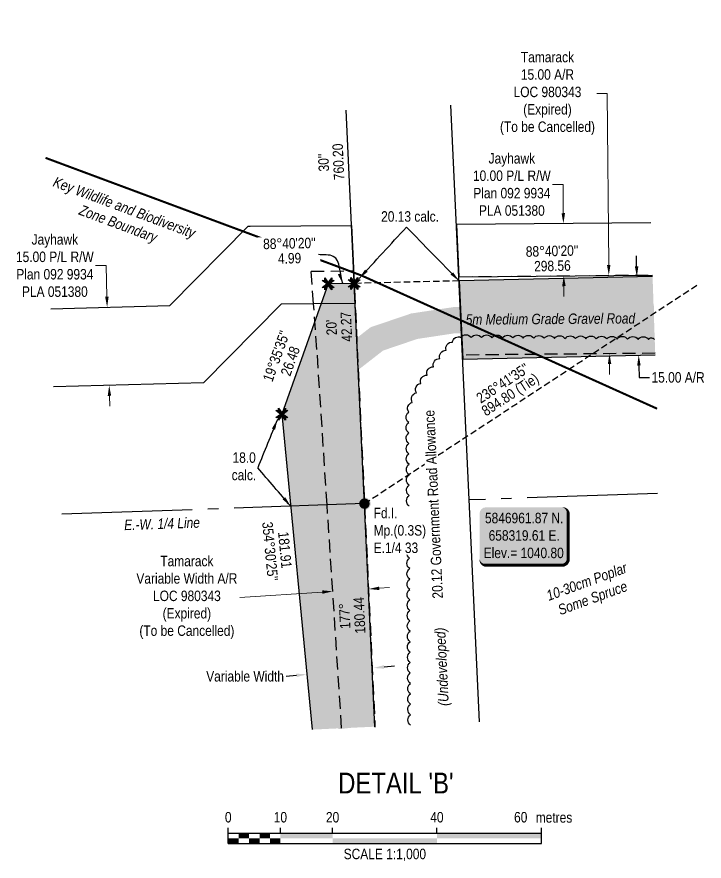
# Model space of a CAD drawing. Extents: x 656257 to 660865, y 5846033 to 5849863.
# Drawn here: x 659844 to 660502, y 5846154 to 5846962 of the extents above; entities that cross this region are included whole.
import ezdxf
from ezdxf.enums import TextEntityAlignment as Align

# ---------------------------------------------------------------- set-up
doc = ezdxf.new("R2010")
doc.units = 0
doc.header["$LTSCALE"] = 5
doc.header["$PDSIZE"] = 0.5
for name, pattern in [('0', [1, 1, 0]), ('DASHDOT2', [12.7, 6.35, -3.175, 0, -3.175]), ('foc-ACCESSROAD', [3.75, 2.5, -1.25]), ('foc-QUARTERLINE', [33, 25, -3, 2, -3]), ('foc-TIELINE', [1.875, 1.25, -0.625]), ('foc-TRAV', [1.875, 1.25, -0.625])]:
    doc.linetypes.add(name, pattern=pattern)
doc.layers.get('Defpoints').update_dxf_attribs({"color": 9})
for name, color, linetype in [('AS-ROADS', 254, 'Continuous'), ('AS-WILDLIFE', 131, 'DASHDOT2'), ('C-AR', 13, 'foc-ACCESSROAD'), ('DETAIL-T', 7, 'Continuous'), ('F-RW', 190, 'Continuous'), ('L-BD', 7, 'Continuous'), ('L-BD1', 253, 'Continuous'), ('L-MON', 1, 'Continuous'), ('L-QSEC', 8, 'foc-QUARTERLINE'), ('L-SEC', 7, 'Continuous'), ('L-TIE', 7, 'foc-TIELINE'), ('L-TIE-T', 7, 'Continuous'), ('P-PROPOSED', 10, 'Continuous'), ('P-PROPOSED-H', 21, 'Continuous'), ('P-TRAV', 4, 'foc-TRAV'), ('P-TXT', 4, 'Continuous'), ('T-BUSH', 110, '0'), ('T-BUSH-T', 110, 'Continuous')]:
    doc.layers.add(name, color=color, linetype=linetype)
for name, color, linetype, lineweight in [('C-AR-T', 13, 'Continuous', 9), ('F-RW-T', 190, 'Continuous', 9), ('T-TEXT', 48, 'Continuous', 18)]:
    doc.layers.add(name, color=color, linetype=linetype, lineweight=lineweight)
doc.styles.add('240', font='ARIALN.TTF', dxfattribs={"height": 30})
doc.styles.add('80', font='ARIALN.TTF', dxfattribs={"height": 10})
doc.styles.add('80CG', font='ARIALN.TTF', dxfattribs={"height": 10})
doc.styles.add('80L', font='ARIALN.TTF', dxfattribs={"height": 10})
doc.styles.add('80LS', font='ARIALNI.TTF', dxfattribs={"height": 10})
doc.dimstyles.new('Compass 5 000', dxfattribs={"dimscale": 5, "dimtxt": 9, "dimasz": 2, "dimexe": 0.2, "dimexo": 0.0625, "dimgap": 0.5, "dimtad": 0, "dimtih": 1, "dimtoh": 1, "dimzin": 0, "dimdsep": 46, "dimtxsty": '80CG', "dimcen": 0.1, "dimse1": 1, "dimse2": 1, "dimclrd": 256, "dimclrt": 256, "dimaunit": 1, "dimadec": 4, "dimazin": 0, "dimtfac": 0.06, "dimtofl": 0, "dimtmove": 0, "dimatfit": 1, "dimfxl": 0.2, "dimtolj": 1, "dimtzin": 0, "dimlwd": -1, "dimarcsym": 0})

# ---------------------------------------------------------------- blocks, each defined once
blk = doc.blocks.new('fdia')
at = {"color": 255, "const_width": 1}
blk.add_lwpolyline([(-0.5, 0, 1), (0.5, 0, 1)], format="xyb", close=True, dxfattribs=at)
blk = doc.blocks.new('Fdiaa')
blk.add_blockref('fdia', (0, 0))
blk = doc.blocks.new('fdib')
at = {"color": 1, "const_width": 1.6}
blk.add_lwpolyline([(-0.4, 0, 1), (0.4, 0, 1)], format="xyb", close=True, dxfattribs=at)
at = {"color": 1}
blk.add_circle((0, 0), 0.8, dxfattribs=at)
blk = doc.blocks.new('Fdibb')
blk.add_blockref('fdib', (0, 0))
blk = doc.blocks.new('fdicc')
for name in ['Fdibb', 'Fdiaa']:
    blk.add_blockref(name, (0, 0))
blk = doc.blocks.new('FDI')
blk.add_blockref('fdicc', (0, 0))
blk = doc.blocks.new('TEMP')
h = blk.add_hatch(color=255)
h.dxf.hatch_style = 1
h.paths.add_polyline_path([(0, 0.25), (-0.67, 1.15), (-0.67, 0.67), (-1.15, 0.67), (-0.25, 0), (-1.15, -0.67), (-0.67, -0.67), (-0.67, -1.15), (0, -0.25), (0.67, -1.15), (0.67, -0.67), (1.15, -0.67), (0.25, 0), (1.15, 0.67), (0.67, 0.67), (0.67, 1.15)])
h.paths.add_polyline_path([(0.57, 0.85), (0.57, 0.57), (0.85, 0.57), (0.08, 0), (0.85, -0.57), (0.57, -0.57), (0.57, -0.85), (0, -0.08), (-0.57, -0.85), (-0.57, -0.57), (-0.85, -0.57), (-0.08, 0), (-0.85, 0.57), (-0.57, 0.57), (-0.57, 0.85), (0, 0.08)], flags=16)
h = blk.add_hatch(color=1)
h.dxf.hatch_style = 1
h.paths.add_polyline_path([(0, 0.08), (-0.57, 0.85), (-0.57, 0.57), (-0.85, 0.57), (-0.08, 0), (-0.85, -0.57), (-0.57, -0.57), (-0.57, -0.85), (0, -0.08), (0.57, -0.85), (0.57, -0.57), (0.85, -0.57), (0.08, 0), (0.85, 0.57), (0.57, 0.57), (0.57, 0.85)])
at = {"color": 1}
for p, q in [((-0.08, 0), (0.08, 0)), ((0, 0.08), (0, -0.08))]:
    blk.add_line(p, q, dxfattribs=at)
at = {"color": 255, "flags": 128}
blk.add_lwpolyline([(-0.25, 0), (-1.15, 0.67), (-0.67, 0.67), (-0.67, 1.15), (0, 0.25), (0.67, 1.15), (0.67, 0.67), (1.15, 0.67), (0.25, 0), (1.15, -0.67), (0.67, -0.67), (0.67, -1.15), (0, -0.25), (-0.67, -1.15), (-0.67, -0.67), (-1.15, -0.67)], close=True, dxfattribs=at)
at = {"color": 1, "flags": 128}
blk.add_lwpolyline([(-0.08, 0), (-0.85, 0.57), (-0.57, 0.57), (-0.57, 0.85), (0, 0.08), (0.57, 0.85), (0.57, 0.57), (0.85, 0.57), (0.08, 0), (0.85, -0.57), (0.57, -0.57), (0.57, -0.85), (0, -0.08), (-0.57, -0.85), (-0.57, -0.57), (-0.85, -0.57)], close=True, dxfattribs=at)
blk = doc.blocks.new('*D448')
at = {"layer": 'C-AR-T', "transparency": 16777216}
for p, q in [((660409.3, 5846889.04), (660399.3, 5846889.04)), ((660410.66, 5846724.76), (660409.3, 5846889.04)), ((660411.45, 5846629.71), (660411.54, 5846619.71))]:
    blk.add_line(p, q, dxfattribs=at)
at = {"layer": 'C-AR-T', "linetype": 'Continuous', "transparency": 16777216}
for points in [[(660412.33, 5846724.77), (660409, 5846724.74), (660410.75, 5846714.76)], [(660413.12, 5846629.72), (660409.79, 5846629.69), (660411.37, 5846639.71)]]:
    blk.add_solid(points, dxfattribs=at)
at = {"layer": 'Defpoints', "color": 0, "linetype": 'Continuous', "transparency": 16777216}
for p in [(660421.99, 5846714.85), (660411.37, 5846639.71), (660422.61, 5846639.8)]:
    blk.add_point(p, dxfattribs=at)
at = {"layer": 'C-AR-T', "linetype": 'Continuous', "transparency": 16777216, "insert": (660351.96, 5846889.04), "char_height": 10, "attachment_point": 5, "style": '80CG', "bg_fill": 3, "box_fill_scale": 1.1, "bg_fill_color": 256, "bg_fill_true_color": 13158600, "bg_fill_transparency": 0}
blk.add_mtext('\\A1;Tamarack\\P15.00 A/R\\PLOC 980343\\P(Expired)\\P(To be Cancelled)', dxfattribs=at)
blk = doc.blocks.new('*D449')
at = {"layer": 'Defpoints', "color": 0, "linetype": 'Continuous', "transparency": 16777216}
for p in [(660367.21, 5846764.35), (660424.13, 5846764.81), (660424.54, 5846714.87)]:
    blk.add_point(p, dxfattribs=at)
at = {"layer": 'F-RW-T', "transparency": 16777216}
for p, q in [((660366.91, 5846801.82), (660356.91, 5846801.82)), ((660367.13, 5846774.35), (660366.91, 5846801.82)), ((660367.7, 5846704.41), (660367.78, 5846694.41))]:
    blk.add_line(p, q, dxfattribs=at)
at = {"layer": 'F-RW-T', "linetype": 'Continuous', "transparency": 16777216}
for points in [[(660368.8, 5846774.36), (660365.46, 5846774.33), (660367.21, 5846764.35)], [(660369.37, 5846704.42), (660366.03, 5846704.39), (660367.62, 5846714.41)]]:
    blk.add_solid(points, dxfattribs=at)
at = {"layer": 'F-RW-T', "linetype": 'Continuous', "transparency": 16777216, "insert": (660317.82, 5846801.82), "char_height": 10, "attachment_point": 5, "style": '80CG'}
blk.add_mtext('\\A1;Jayhawk\\P10.00 P/L R/W\\PPlan 092 9934\\PPLA 051380', dxfattribs=at)
blk = doc.blocks.new('*D450')
at = {"layer": 'Defpoints', "color": 0, "linetype": 'Continuous', "transparency": 16777216}
for p in [(660415.11, 5846712.85), (660416.84, 5846637.89), (660439.36, 5846638.41)]:
    blk.add_point(p, dxfattribs=at)
at = {"layer": 'P-TXT', "transparency": 16777216}
for p, q in [((660437.39, 5846723.37), (660437.16, 5846733.36)), ((660439.59, 5846628.41), (660439.86, 5846616.97)), ((660439.86, 5846616.97), (660449.86, 5846616.97))]:
    blk.add_line(p, q, dxfattribs=at)
at = {"layer": 'P-TXT', "linetype": 'Continuous', "transparency": 16777216}
for points in [[(660439.06, 5846723.4), (660435.72, 5846723.33), (660437.62, 5846713.37)], [(660441.26, 5846628.45), (660437.93, 5846628.37), (660439.36, 5846638.41)]]:
    blk.add_solid(points, dxfattribs=at)
at = {"layer": 'P-TXT', "linetype": 'Continuous', "transparency": 16777216, "insert": (660477.14, 5846616.97), "char_height": 10, "attachment_point": 5, "style": '80CG'}
blk.add_mtext('\\A1;15.00 A/R', dxfattribs=at)
blk = doc.blocks.new('*D452')
at = {"layer": 'Defpoints', "color": 0, "linetype": 'Continuous', "transparency": 16777216}
for p in [(660182.75, 5846365.89), (660118.81, 5846359.74), (660121.43, 5846332.47)]:
    blk.add_point(p, dxfattribs=at)
at = {"layer": 'P-TXT', "transparency": 16777216}
for p, q in [((660195.33, 5846339.58), (660205.28, 5846340.54)), ((660111.48, 5846331.52), (660101.52, 5846330.56))]:
    blk.add_line(p, q, dxfattribs=at)
at = {"layer": 'P-TXT', "linetype": 'Continuous', "transparency": 16777216}
for points in [[(660195.17, 5846341.24), (660195.49, 5846337.92), (660185.38, 5846338.62)], [(660111.32, 5846333.18), (660111.64, 5846329.86), (660121.43, 5846332.47)]]:
    blk.add_solid(points, dxfattribs=at)
at = {"layer": 'P-TXT', "linetype": 'Continuous', "transparency": 16777216, "insert": (660062.2, 5846330.56), "char_height": 10, "width": 312.5251, "attachment_point": 5, "style": '80CG'}
blk.add_mtext('\\A1;Variable Width', dxfattribs=at)
blk = doc.blocks.new('*U315')
at = {"color": 0}
for p, q in [((-150, 0), (-150, 15)), ((-150, 10), (150.24, 10)), ((-100, 10), (-100, 15)), ((-50, 10), (-50, 15)), ((50, 10), (50, 15)), ((150.24, 0), (150.24, 15)), ((-150, 0), (150.24, 0))]:
    blk.add_line(p, q, dxfattribs=at)
for points in [[(-140, 10), (-130, 10), (-140, 5), (-130, 5)], [(-120, 10), (-110, 10), (-120, 5), (-110, 5)], [(-100, 10), (-50, 10), (-100, 5), (-50, 5)], [(50, 10), (150.24, 10), (50, 5), (150.24, 5)], [(-150, 5), (-140, 5), (-150, 0), (-140, 0)], [(-130, 5), (-120, 5), (-130, 0), (-120, 0)], [(-110, 5), (-100, 5), (-110, 0), (-100, 0)], [(-50, 5), (50, 5), (-50, 0), (50, 0)]]:
    blk.add_solid(points, dxfattribs=at)
at = {"color": 0, "style": '80'}
blk.add_text('metres', height=10, dxfattribs=at).set_placement((162.24, 20), align=Align.CENTER)
at = {"color": 0, "char_height": 10, "style": '80'}
for s, insert, attachment_point in [('0', (-150, 30.21), 2), ('10', (-100, 30.21), 2), ('20', (-50, 30.21), 2), ('40', (50, 30.21), 2), ('60', (136.7, 30.22), 3), ('SCALE 1:1,000', (0.12, -5), 2)]:
    blk.add_mtext(s, dxfattribs=dict(at, insert=insert, attachment_point=attachment_point))
blk = doc.blocks.new('*D476')
at = {"layer": 'Defpoints', "color": 0, "transparency": 16777216}
for p in [(659923.14, 5846684.06), (659925.09, 5846609.14), (659931.96, 5846609.32)]:
    blk.add_point(p, dxfattribs=at)
at = {"layer": 'F-RW-T', "transparency": 16777216}
for p, q in [((659928.98, 5846724.11), (659918.98, 5846724.11)), ((659929.75, 5846694.24), (659928.98, 5846724.11)), ((659932.22, 5846599.33), (659932.48, 5846589.33))]:
    blk.add_line(p, q, dxfattribs=at)
for points in [[(659931.42, 5846694.28), (659928.09, 5846694.2), (659930.01, 5846684.24)], [(659933.89, 5846599.37), (659930.56, 5846599.28), (659931.96, 5846609.32)]]:
    blk.add_solid(points, dxfattribs=at)
at = {"layer": 'F-RW-T', "transparency": 16777216, "insert": (659879.89, 5846724.11), "char_height": 10, "attachment_point": 5, "style": '80CG'}
blk.add_mtext('\\A1;Jayhawk\\P15.00 P/L R/W\\PPlan 092 9934\\PPLA 051380', dxfattribs=at)
blk = doc.blocks.new('*D477')
at = {"layer": 'C-AR-T', "transparency": 16777216}
for p, q in [((660190.75, 5846414.91), (660200.73, 5846415.56)), ((660136.21, 5846411.35), (660057.2, 5846406.2))]:
    blk.add_line(p, q, dxfattribs=at)
for points in [[(660190.64, 5846416.57), (660190.86, 5846413.24), (660180.77, 5846414.26)], [(660136.1, 5846413.01), (660136.32, 5846409.69), (660146.19, 5846412)]]:
    blk.add_solid(points, dxfattribs=at)
at = {"layer": 'Defpoints', "color": 0, "transparency": 16777216}
for p in [(660179.77, 5846429.55), (660145.19, 5846427.3), (660146.19, 5846412)]:
    blk.add_point(p, dxfattribs=at)
at = {"layer": 'C-AR-T', "transparency": 16777216, "insert": (660006.42, 5846406.2), "char_height": 10, "attachment_point": 5, "style": '80CG'}
blk.add_mtext('\\A1;Tamarack\\PVariable Width A/R\\PLOC 980343\\P(Expired)\\P(To be Cancelled)', dxfattribs=at)
blk = doc.blocks.new('*U474')
h = blk.add_hatch(color=254)
edge = h.paths.add_edge_path()
edge.add_line((-36.5, -28.5), (36.5, -28.5))
edge.add_arc((36.5, -22.5), 6, 270, 360)
edge.add_line((42.5, -22.5), (42.5, 21))
edge.add_arc((36.5, 21), 6, 0, 90)
edge.add_line((36.5, 27), (-36.5, 27))
edge.add_arc((-36.5, 21), 6, 90, 180)
edge.add_line((-42.5, 21), (-42.5, -22.5))
edge.add_arc((-36.5, -22.5), 6, 180, 270)
at = {"color": 1, "flags": 128}
blk.add_lwpolyline([(-36.5, -28.5, 3, 3, 0), (36.5, -28.5, 3, 3, 0.414214), (42.5, -22.5, 3, 3, 0), (42.5, 21, 3, 0, 0.414214), (36.5, 27, 0, 0, 0), (-36.5, 27, 0, 0, 0.414214), (-42.5, 21, 0, 0, 0), (-42.5, -22.5, 0, 3, 0.414214)], format="xyseb", close=True, dxfattribs=at)
blk.add_lwpolyline([(-29.31, 15.15, 0, 10, 0), (0, 0, 5, 5, 0)], format="xyseb", dxfattribs=at)
at = {"color": 1, "style": '80'}
blk.add_attdef('ENTER_TEXT_001', (-35.99, -5), '', height=10, dxfattribs=at)

msp = doc.modelspace()

# ---------------------------------------------------------------- hatches: boundary and pattern name
at = {"layer": 'P-PROPOSED-H', "linetype": 'Continuous'}
h = msp.add_hatch(color=256, dxfattribs=at)
h.dxf.hatch_style = 1
h.paths.add_polyline_path([(660452.681, 5846713.718), (660267.334, 5846709.42), (660270.812, 5846634.499), (660455.252, 5846638.776)])
h = msp.add_hatch(color=256, dxfattribs=at)
h.dxf.hatch_style = 1
h.paths.add_polyline_path([(660186.477, 5846282.335), (660173.089, 5846570.726), (660166.759, 5846707.087), (660141.832, 5846706.509), (660097.45, 5846581.823), (660126.521, 5846279.551)])

# ---------------------------------------------------------------- linework, layer by layer
at = {"layer": 'AS-ROADS', "const_width": 24.994, "flags": 128}
msp.add_lwpolyline([(660454.072, 5846673.173), (660262.597, 5846671.809), (660224.312, 5846666.039), (660188.447, 5846653.874), (660160.617, 5846632.209), (660143.382, 5846602.204), (660135.567, 5846577.109), (660134.547, 5846557.789), (660164.083, 5846281.295)], dxfattribs=at)
at = {"layer": 'AS-WILDLIFE', "const_width": 1.999, "flags": 128}
msp.add_lwpolyline([(659871.005, 5846827.329), (660147.27, 5846724.573), (660173.842, 5846714.597), (660457.028, 5846587.012)], dxfattribs=at)
at = {"layer": 'C-AR'}
for points in [[(660154.737, 5846280.861), (660140.788, 5846494.818), (660131.073, 5846643.885), (660127.825, 5846687.419), (660125.491, 5846718.708), (660166.203, 5846719.079), (660186.685, 5846282.032)], [(660455.208, 5846640.072), (660270.63, 5846638.413), (660267.147, 5846713.44), (660452.633, 5846715.106)]]:
    msp.add_lwpolyline(points, dxfattribs=at)
at = {"layer": 'F-RW'}
msp.add_lwpolyline([(659876.066, 5846682.839), (659990.234, 5846685.808), (660065.016, 5846761.848), (660067.069, 5846761.863), (660164.187, 5846762.504), (660167.671, 5846687.755), (660127.825, 5846687.419), (660096.684, 5846687.158), (660071.723, 5846661.775), (660022.451, 5846611.676), (659878.69, 5846607.937)], dxfattribs=at)
at = {"layer": 'F-RW', "flags": 128}
msp.add_lwpolyline([(660450.92, 5846765.031), (660264.828, 5846763.409), (660267.147, 5846713.44), (660452.635, 5846715.056)], dxfattribs=at)
at = {"layer": 'L-QSEC'}
for p, q in [((660457.431, 5846505.883), (660277.075, 5846499.566)), ((660176.537, 5846496.044), (659880.544, 5846485.677))]:
    msp.add_line(p, q, dxfattribs=at)
at = {"layer": 'L-SEC', "flags": 128}
for points in [[(660286.943, 5846286.998), (660259.518, 5846877.802)], [(660186.477, 5846282.335), (660159.051, 5846873.138)]]:
    msp.add_lwpolyline(points, dxfattribs=at)
at = {"layer": 'L-TIE', "flags": 128}
msp.add_lwpolyline([(660176.541, 5846496.044), (660497.026, 5846706.621)], dxfattribs=at)
at = {"layer": 'P-PROPOSED', "flags": 128}
for points in [[(660452.681, 5846713.718), (660267.334, 5846709.42), (660270.812, 5846634.499), (660455.252, 5846638.776)], [(660186.477, 5846282.335), (660173.089, 5846570.726), (660173.089, 5846570.726), (660166.759, 5846707.087), (660141.832, 5846706.509), (660097.45, 5846581.823), (660126.521, 5846279.551)]]:
    msp.add_lwpolyline(points, dxfattribs=at)
at = {"layer": 'P-TRAV', "flags": 128}
msp.add_lwpolyline([(660267.334, 5846709.42), (660166.759, 5846707.087)], dxfattribs=at)
at = {"layer": 'T-BUSH', "linetype": 'Continuous', "flags": 128}
msp.add_lwpolyline([(660220.83, 5846283.808, -0.5205671), (660220.769, 5846293.806, -0.5205671), (660220.708, 5846303.803, -0.5205671), (660220.646, 5846313.8, -0.5205671), (660220.585, 5846323.798, -0.5205671), (660220.524, 5846333.795, -0.5205671), (660220.463, 5846343.792, -0.5205671), (660220.402, 5846353.789, -0.5205671), (660220.341, 5846363.787, -0.5205671), (660220.28, 5846373.784, -0.5205671), (660220.219, 5846383.781, -0.5205671), (660220.158, 5846393.779, -0.5205671), (660220.097, 5846403.776, -0.5205671), (660220.036, 5846413.773, -0.5205671), (660219.975, 5846423.77, -0.5205671), (660219.913, 5846433.768, -0.5205671), (660219.852, 5846443.765, -0.5205671), (660219.791, 5846453.762, -0.5205671), (660219.73, 5846463.76, -0.5205671), (660219.669, 5846473.757, -0.5205671), (660219.608, 5846483.754, -0.5205671), (660219.547, 5846493.751, -0.5205671), (660219.486, 5846503.749, -0.5205671), (660219.425, 5846513.746, -0.5205671), (660219.364, 5846523.743, -0.5205671), (660219.303, 5846533.741, -0.5205671), (660219.242, 5846543.738, -0.5205671), (660219.18, 5846553.735, -0.5205671), (660219.119, 5846563.732, -0.5205671), (660219.058, 5846573.73, -0.5205671), (660218.997, 5846583.727, -0.5205671), (660222.45, 5846593.016, -0.5205671), (660226.38, 5846602.208, -0.5205671), (660230.504, 5846611.287, -0.5205671), (660236.604, 5846619.208, -0.5205671), (660242.704, 5846627.129, -0.5205671), (660248.804, 5846635.05, -0.5205671), (660254.904, 5846642.971, -0.5205671), (660261.004, 5846650.891, -0.5205671), (660268.794, 5846655.331, -0.5205671), (660278.79, 5846655.221, -0.5205671), (660288.787, 5846655.111, -0.5205671), (660298.784, 5846655.002, -0.5205671), (660308.781, 5846654.892, -0.5205671), (660318.778, 5846654.782, -0.5205671), (660328.775, 5846654.672, -0.5205671), (660338.772, 5846654.562, -0.5205671), (660348.768, 5846654.452, -0.5205671), (660358.765, 5846654.343, -0.5205671), (660368.762, 5846654.233, -0.5205671), (660378.759, 5846654.123, -0.5205671), (660388.756, 5846654.013, -0.5205671), (660398.753, 5846653.903, -0.5205671), (660408.75, 5846653.794, -0.5205671), (660418.747, 5846653.684, -0.5205671), (660428.743, 5846653.574, -0.5205671), (660438.74, 5846653.464, -0.5205671), (660448.737, 5846653.354, -0.5205671), (660454.619, 5846653.29, -0.5205671)], format="xyb", dxfattribs=at)

# ---------------------------------------------------------------- block references
at = {"layer": 'DETAIL-T'}
ref = msp.add_blockref('*U474', (660329.383, 5846465.493), dxfattribs=dict(at, xscale=0.99974724, yscale=0.99974724, zscale=0.99974724))
ref.add_attrib('ENTER_TEXT_001', '5846961.87 N.', (660292.073, 5846477.263), dxfattribs={"layer": '0', "color": 1, "height": 9.99747, "style": '80'})
ref.add_attrib('ENTER_TEXT_002', '658319.61 E.', (660295.596, 5846460.56), dxfattribs={"layer": '0', "color": 1, "height": 9.99747, "style": '80'})
ref.add_attrib('ENTER_TEXT_003', 'Elev.= 1040.80', (660290.842, 5846443.856), dxfattribs={"layer": '0', "color": 1, "height": 9.99747, "style": '80'})
at = {"layer": 'DETAIL-T', "linetype": 'Continuous', "xscale": 0.99974724, "yscale": 0.99974724, "zscale": 0.99974724}
msp.add_blockref('*U315', (660196.027, 5846170.404), dxfattribs=at)
at = {"layer": 'L-MON', "linetype": 'Continuous', "xscale": 4.9987362, "yscale": 4.9987362, "zscale": 4.9987362}
for p in [(660166.759, 5846707.087), (660141.832, 5846706.509), (660097.45, 5846581.823)]:
    msp.add_blockref('TEMP', p, dxfattribs=at)
at = {"layer": 'L-MON', "xscale": 4.9987362, "yscale": 4.9987362, "zscale": 4.9987362}
msp.add_blockref('FDI', (660176.537, 5846496.044), dxfattribs=at)

# ---------------------------------------------------------------- texts
at = {"layer": 'AS-WILDLIFE', "insert": (659943.056, 5846770.68), "char_height": 10, "attachment_point": 5, "rotation": 339.597358, "style": '240'}
msp.add_mtext_dynamic_manual_height_columns('{\\fArial Narrow|b0|i1|c0|p34;Key Wildlife and Biodiversity Zone Boundary}', width=154.87478, gutter_width=45, heights=[0], dxfattribs=at)
at = {"layer": 'DETAIL-T', "color": 3, "insert": (660206.683, 5846228.337), "char_height": 19.9949, "width": 223.80144, "attachment_point": 5, "style": '80CG'}
msp.add_mtext("DETAIL 'B'", dxfattribs=at)
at = {"layer": 'L-BD', "style": '80L'}
for s, p in [('760.20', (660151.597, 5846823.504)), ("30''", (660137.365, 5846822.862))]:
    msp.add_text(s, height=9.9975, rotation=92.5841, dxfattribs=at).set_placement(p, align=Align.MIDDLE)
at = {"layer": 'L-BD', "linetype": 'Continuous', "style": '80L'}
for s, rotation, p in [('42.27', 92.6578, (660159.181, 5846665.518)), ("20'", 92.6578, (660144.95, 5846664.858)), ('180.44', 92.6581, (660171.765, 5846388.971)), ('177°', 92.6581, (660157.534, 5846388.311))]:
    msp.add_text(s, height=9.9975, rotation=rotation, dxfattribs=at).set_placement(p, align=Align.MIDDLE)
at = {"layer": 'L-BD', "char_height": 9.99747, "attachment_point": 1, "style": '80L'}
for s, width, insert in [('\\pi0.21025;20.13 calc.', 54.52005, (660192.354, 5846776.194)), ('\\pi3.85871;18.0 \\P\\pi3.04377;calc.', 28.21701, (660046.306, 5846545.173))]:
    msp.add_mtext_dynamic_manual_height_columns(s, width=width, gutter_width=50, heights=[0], dxfattribs=dict(at, insert=insert))
at = {"layer": 'L-BD1', "linetype": 'Continuous', "style": '80L'}
for s, height, rotation, p in [("88°40'20''", 9.9975, 1.3284, (660356.377, 5846738.122)), ('298.56', 9.9975, 1.3284, (660356.707, 5846723.879)), ("19°35'35''", 9.9975, 70.407, (660092.031, 5846637.405)), ('26.48', 9.9975, 70.407, (660105.453, 5846632.628)), ("354°30'25''", 9.99747, 275.4935, (660086.239, 5846450.365)), ('181.91', 9.9975, 275.4935, (660100.42, 5846451.729))]:
    msp.add_text(s, height=height, rotation=rotation, dxfattribs=at).set_placement(p, align=Align.MIDDLE)
at = {"layer": 'L-QSEC', "insert": (659982.421, 5846481.834), "char_height": 9.99747, "width": 72.17589, "attachment_point": 2, "rotation": 1.965137, "style": '80L'}
msp.add_mtext('\\A1;{\\fArial Narrow|b0|i1|c0|p34;E.-W. 1/4 Line}', dxfattribs=at)
at = {"layer": 'L-TIE-T', "style": '80L'}
for s, p in [("236°41'35''", (660309.027, 5846611.506)), ('894.80 (Tie)', (660316.85, 5846599.6))]:
    msp.add_text(s, height=9.99747, rotation=33.3072, dxfattribs=at).set_placement(p, align=Align.MIDDLE)
at = {"layer": 'T-BUSH-T', "insert": (660387.824, 5846426.046), "char_height": 9.99747, "width": 81.94149, "attachment_point": 2, "rotation": 20, "style": '80LS'}
msp.add_mtext('10-30cm Poplar\\PSome Spruce', dxfattribs=at)
at = {"layer": 'T-TEXT', "style": '80LS'}
msp.add_text('(Undeveloped)', height=10, rotation=92.619903, dxfattribs=at).set_placement((660250.673, 5846339.75), align=Align.MIDDLE_CENTER)

# ---------------------------------------------------------------- dimensions: what is measured, and where the dimension line sits
at = {"layer": 'C-AR-T', "color": 2}
dim = msp.add_linear_dim(base=(660146.187, 5846412.001), p1=(660179.771, 5846429.552), p2=(660145.19, 5846427.298), angle=183.730175, text='Tamarack\\PVariable Width A/R\\PLOC 980343\\P(Expired)\\P(To be Cancelled)', dimstyle='Compass 5 000', dxfattribs=at)
dim.commit()
dim.dimension.update_dxf_attribs({"geometry": '*D477', "text_midpoint": (660006.418, 5846406.199), "dimtype": 161})
at = {"layer": 'F-RW-T', "color": 2}
dim = msp.add_linear_dim(base=(659931.961, 5846609.322), p1=(659923.139, 5846684.063), p2=(659925.087, 5846609.144), angle=271.489778, text='Jayhawk\\P15.00 P/L R/W\\PPlan 092 9934\\PPLA 051380', dimstyle='Compass 5 000', dxfattribs=at)
dim.commit()
dim.dimension.update_dxf_attribs({"geometry": '*D476', "text_midpoint": (659879.89, 5846724.112), "dimtype": 161})
at = {"layer": 'P-TXT', "linetype": 'Continuous'}
dim = msp.add_linear_dim(base=(660121.431, 5846332.474), p1=(660182.755, 5846365.885), p2=(660118.809, 5846359.735), angle=185.493494, text='Variable Width', dimstyle='Compass 5 000', dxfattribs=at)
dim.commit()
dim.dimension.update_dxf_attribs({"geometry": '*D452', "text_midpoint": (660062.198, 5846330.559), "dimtype": 161})

# ---------------------------------------------------------------- leaders
at = {"layer": 'L-BD', "linetype": 'Continuous', "path_type": 1}
for points in [[(660171.64, 5846711.889), (660216.834, 5846760.915)], [(660267.334, 5846709.42), (660216.834, 5846760.915)]]:
    msp.add_leader(points, dimstyle='Compass 5 000', override={"dimgap": 0.5, "dimtad": 0}, dxfattribs=at)
at = {"layer": 'L-BD', "path_type": 1}
for points in [[(660093.215, 5846576.677), (660074.288, 5846530.432)], [(660105.938, 5846493.571), (660074.288, 5846530.432)]]:
    msp.add_leader(points, dimstyle='Compass 5 000', override={"dimgap": 0.5, "dimtad": 0}, dxfattribs=at)

# ---------------------------------------------------------------- next in the draw order: texts
at = {"layer": 'L-BD1', "linetype": 'Continuous', "insert": (660075.914, 5846749.743), "char_height": 9.99747, "width": 56.29313, "attachment_point": 1, "rotation": 1.3284, "line_spacing_factor": 0.855, "style": '80L', "bg_fill": 3, "box_fill_scale": 1.15, "bg_fill_color": 256, "bg_fill_true_color": 256, "bg_fill_transparency": 0}
msp.add_mtext("\\pi3.46318;88°40'20'' \\P\\pi17.32393;4.99", dxfattribs=at)
at = {"layer": 'L-MON', "insert": (660185.386, 5846492.1), "char_height": 10.0001, "attachment_point": 1, "style": '80L', "bg_fill": 3, "box_fill_scale": 1.15, "bg_fill_color": 256, "bg_fill_true_color": 256, "bg_fill_transparency": 0}
msp.add_mtext_dynamic_manual_height_columns('\\A1;Fd.I.\\PMp.(0.3S)\\PE.1/4 33', width=44.3296, gutter_width=50, heights=[0], dxfattribs=at)

# ---------------------------------------------------------------- next in the draw order: dimensions: what is measured, and where the dimension line sits
at = {"layer": 'C-AR-T', "linetype": 'Continuous'}
dim = msp.add_linear_dim(base=(660411.37, 5846639.708), p1=(660421.989, 5846714.851), p2=(660422.613, 5846639.801), angle=270.476416, text='Tamarack\\P15.00 A/R\\PLOC 980343\\P(Expired)\\P(To be Cancelled)', dimstyle='Compass 5 000', override={"dimtfill": 1}, dxfattribs=at)
dim.commit()
dim.dimension.update_dxf_attribs({"geometry": '*D448', "text_midpoint": (660351.964, 5846889.043), "dimtype": 161})

# ---------------------------------------------------------------- next in the draw order: texts
at = {"layer": 'L-BD', "insert": (660237.689, 5846495.205), "char_height": 10, "width": 182.71352, "attachment_point": 2, "rotation": 92.619903, "style": '80L', "bg_fill": 3, "box_fill_scale": 1.15, "bg_fill_color": 256, "bg_fill_true_color": 256, "bg_fill_transparency": 0}
msp.add_mtext('20.12 Government Road Allowance', dxfattribs=at)
at = {"layer": 'T-TEXT', "style": '80LS'}
msp.add_text('5m Medium Grade Gravel Road', height=9.99747, rotation=0.40794, dxfattribs=at).set_placement((660354.782, 5846673.065), align=Align.MIDDLE_CENTER)

# ---------------------------------------------------------------- next in the draw order: dimensions: what is measured, and where the dimension line sits
at = {"layer": 'F-RW-T', "linetype": 'Continuous'}
dim = msp.add_linear_dim(base=(660367.211, 5846764.347), p1=(660424.542, 5846714.873), p2=(660424.134, 5846764.812), angle=90.467793, text='Jayhawk\\P10.00 P/L R/W\\PPlan 092 9934\\PPLA 051380', dimstyle='Compass 5 000', dxfattribs=at)
dim.commit()
dim.dimension.update_dxf_attribs({"geometry": '*D449', "text_midpoint": (660317.819, 5846801.817), "dimtype": 161})
at = {"layer": 'P-TXT', "linetype": 'Continuous'}
dim = msp.add_linear_dim(base=(660439.36, 5846638.408), p1=(660415.106, 5846712.846), p2=(660416.844, 5846637.886), angle=271.328436, text='15.00 A/R', dimstyle='Compass 5 000', dxfattribs=at)
dim.commit()
dim.dimension.update_dxf_attribs({"geometry": '*D450', "text_midpoint": (660477.139, 5846616.973), "dimtype": 161})

# ---------------------------------------------------------------- next in the draw order: leaders
at = {"layer": 'L-BD1', "linetype": 'Continuous', "path_type": 1}
msp.add_leader([(660155.875, 5846706.835), (660146.704, 5846732.961), (660132.396, 5846734.677)], dimstyle='Compass 5 000', override={"dimgap": 0.5, "dimtad": 0}, dxfattribs=at)

doc.saveas('drawing.dxf')
